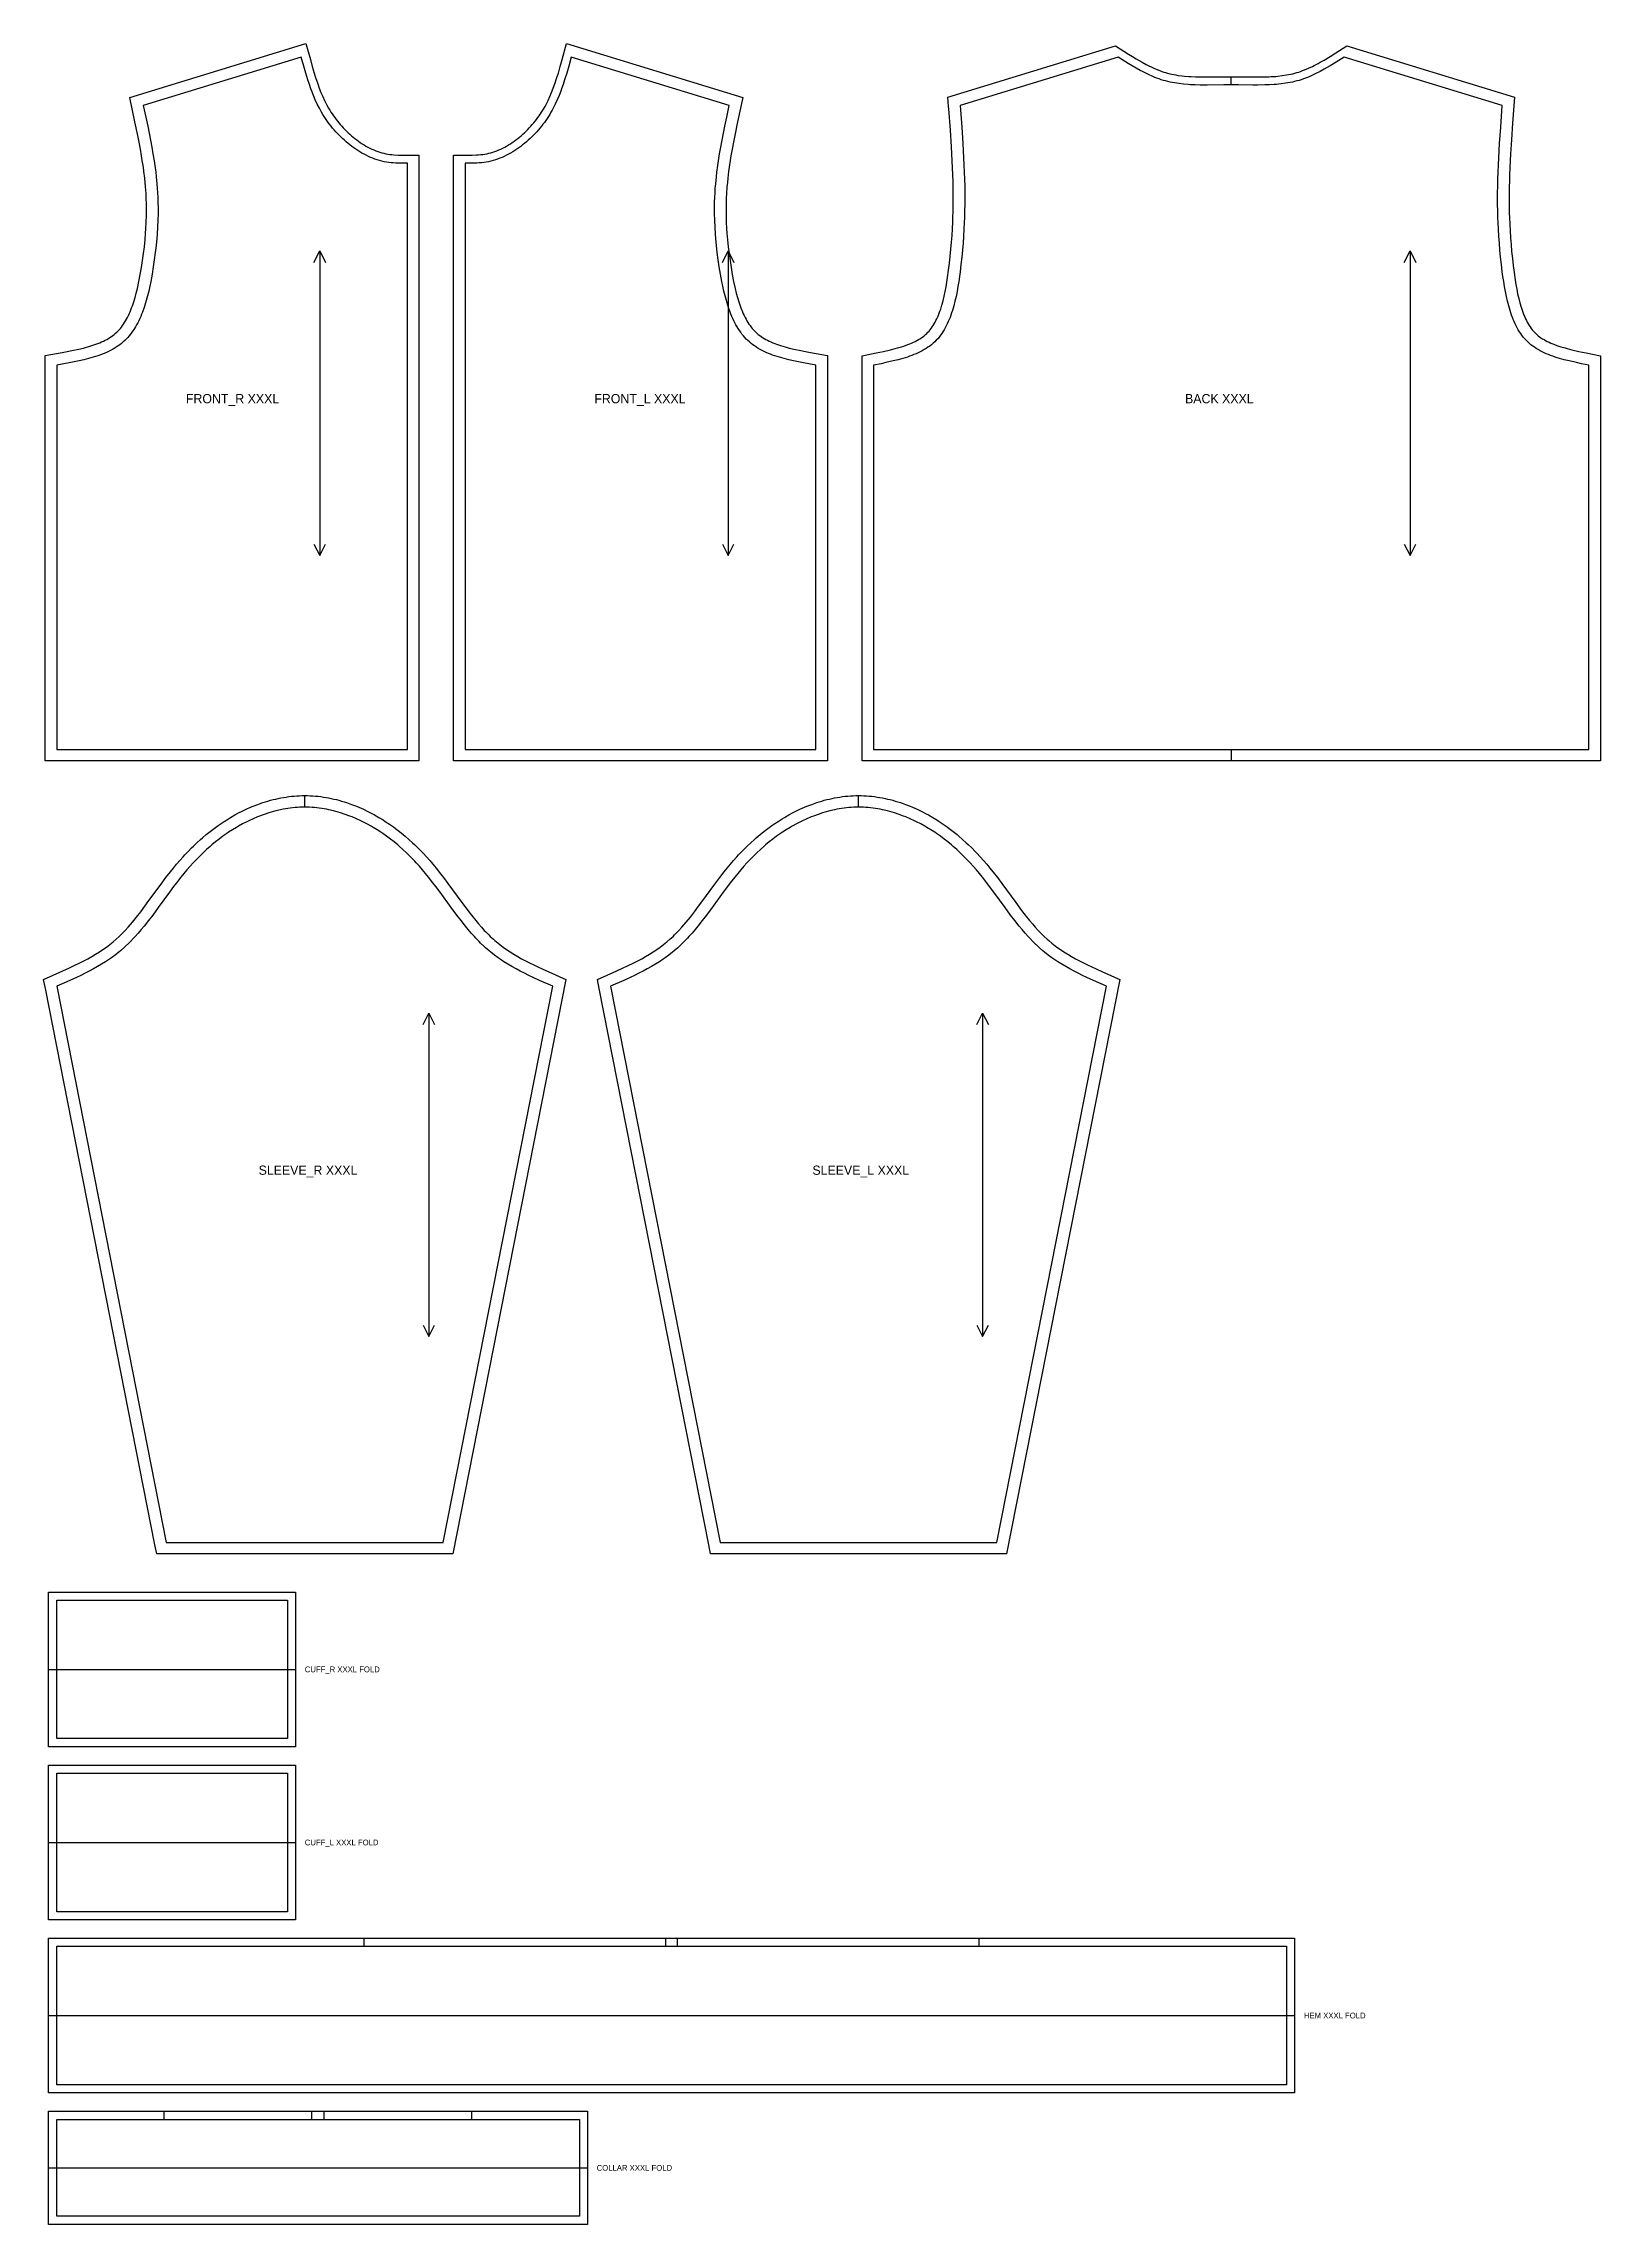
# Model space of a CAD drawing. Extents: x 24 to 1373, y 28 to 1918.
import ezdxf

# ---------------------------------------------------------------- set-up
doc = ezdxf.new("R2010")
doc.units = 0
for name, color, linetype in [('CUT', 7, 'CONTINUOUS'), ('FOLD', 6, 'CONTINUOUS'), ('GRAIN', 3, 'CONTINUOUS'), ('NOTCH', 1, 'CONTINUOUS'), ('SEW', 5, 'CONTINUOUS'), ('TEXT', 2, 'CONTINUOUS')]:
    doc.layers.add(name, color=color, linetype=linetype)

msp = doc.modelspace()

# ---------------------------------------------------------------- linework, layer by layer
at = {"layer": 'CUT'}
for points in [[(339.034, 1821.3), (349, 1821.252), (349, 1296.3), (25, 1296.3), (25, 1647.677), (39.709, 1650.304), (43.945, 1651.093), (48.108, 1651.911), (54.183, 1653.221), (58.098, 1654.169), (60.009, 1654.669), (63.728, 1655.729), (65.533, 1656.291), (69.023, 1657.485), (70.705, 1658.119), (72.342, 1658.779), (73.934, 1659.464), (75.478, 1660.177), (76.974, 1660.918), (78.42, 1661.687), (79.816, 1662.485), (81.161, 1663.313), (82.454, 1664.172), (83.697, 1665.061), (84.888, 1665.984), (86.029, 1666.94), (87.123, 1667.935), (88.167, 1668.966), (89.182, 1670.051), (90.17, 1671.192), (91.131, 1672.387), (92.065, 1673.637), (92.973, 1674.941), (93.854, 1676.298), (94.709, 1677.706), (95.538, 1679.165), (96.34, 1680.672), (97.117, 1682.226), (97.867, 1683.826), (98.591, 1685.468), (99.962, 1688.874), (100.611, 1690.634), (101.834, 1694.254), (102.964, 1697.995), (104.006, 1701.838), (104.967, 1705.764), (106.269, 1711.773), (107.43, 1717.87), (108.475, 1723.995), (109.414, 1730.067), (110.244, 1736.071), (110.962, 1742.012), (111.566, 1747.896), (112.054, 1753.732), (112.313, 1757.598), (112.603, 1763.365), (112.771, 1769.1), (112.814, 1774.81), (112.773, 1778.606), (112.604, 1784.29), (112.419, 1788.075), (112.032, 1793.752), (111.697, 1797.569), (111.304, 1801.397), (110.611, 1807.164), (110.087, 1811.024), (109.212, 1816.836), (108.576, 1820.725), (107.551, 1826.579), (106.451, 1832.457), (105.287, 1838.358), (102.814, 1850.225), (98.272, 1871.164), (251.037, 1917.997), (254.843, 1904.195), (256.5, 1898.3), (258.21, 1892.486), (259.399, 1888.665), (261.282, 1883.029), (262.621, 1879.344), (264.037, 1875.723), (265.543, 1872.17), (267.148, 1868.691), (268.863, 1865.289), (270.697, 1861.969), (271.681, 1860.309), (272.7, 1858.669), (273.755, 1857.048), (274.845, 1855.447), (275.969, 1853.866), (277.127, 1852.309), (278.318, 1850.774), (279.542, 1849.264), (280.798, 1847.778), (282.085, 1846.32), (283.404, 1844.888), (284.752, 1843.485), (286.131, 1842.112), (287.539, 1840.768), (288.975, 1839.457), (290.439, 1838.177), (291.931, 1836.931), (293.449, 1835.719), (294.993, 1834.542), (296.563, 1833.402), (298.158, 1832.298), (299.778, 1831.233), (301.408, 1830.215), (303.056, 1829.241), (304.72, 1828.314), (306.397, 1827.438), (308.088, 1826.614), (309.788, 1825.846), (311.499, 1825.136), (313.216, 1824.487), (314.94, 1823.901), (316.669, 1823.381), (318.401, 1822.927), (320.141, 1822.542), (321.87, 1822.229), (323.637, 1821.974), (325.442, 1821.77), (327.283, 1821.612), (331.073, 1821.413), (337, 1821.31)], [(379, 1814.3), (379, 1821.252), (391, 1821.31), (394.982, 1821.359), (398.839, 1821.495), (400.717, 1821.612), (402.558, 1821.77), (404.363, 1821.974), (406.13, 1822.229), (407.859, 1822.542), (409.599, 1822.927), (411.331, 1823.381), (413.06, 1823.901), (414.784, 1824.487), (416.501, 1825.136), (418.212, 1825.846), (419.912, 1826.614), (421.603, 1827.438), (423.28, 1828.314), (424.944, 1829.241), (426.592, 1830.215), (428.222, 1831.233), (429.842, 1832.298), (431.437, 1833.402), (433.007, 1834.542), (434.551, 1835.719), (436.069, 1836.931), (437.561, 1838.177), (439.025, 1839.457), (440.461, 1840.768), (441.869, 1842.112), (443.248, 1843.485), (444.596, 1844.888), (445.915, 1846.32), (447.202, 1847.778), (448.458, 1849.264), (449.682, 1850.774), (450.873, 1852.309), (452.031, 1853.866), (453.155, 1855.447), (454.245, 1857.048), (455.3, 1858.669), (456.319, 1860.309), (458.235, 1863.618), (460.009, 1866.98), (460.852, 1868.691), (462.457, 1872.17), (463.963, 1875.723), (465.379, 1879.344), (466.718, 1883.029), (468.601, 1888.665), (469.79, 1892.486), (471.5, 1898.3), (473.157, 1904.195), (476.963, 1917.997), (629.728, 1871.164), (625.186, 1850.225), (622.713, 1838.358), (621.549, 1832.457), (620.449, 1826.579), (619.424, 1820.725), (618.788, 1816.836), (617.913, 1811.024), (617.389, 1807.164), (616.696, 1801.397), (616.303, 1797.569), (615.968, 1793.752), (615.581, 1788.075), (615.396, 1784.29), (615.227, 1778.606), (615.186, 1774.81), (615.229, 1769.1), (615.397, 1763.365), (615.687, 1757.598), (615.946, 1753.732), (616.434, 1747.896), (617.038, 1742.012), (617.756, 1736.071), (618.586, 1730.067), (619.525, 1723.995), (620.57, 1717.87), (621.731, 1711.773), (623.033, 1705.764), (623.994, 1701.838), (625.036, 1697.995), (626.166, 1694.254), (627.389, 1690.634), (628.038, 1688.874), (629.409, 1685.468), (630.133, 1683.826), (630.883, 1682.226), (631.66, 1680.672), (632.462, 1679.165), (633.291, 1677.706), (634.146, 1676.298), (635.027, 1674.941), (635.935, 1673.637), (636.869, 1672.387), (637.83, 1671.192), (638.818, 1670.051), (639.833, 1668.966), (640.877, 1667.935), (641.971, 1666.94), (643.112, 1665.984), (644.303, 1665.061), (645.546, 1664.172), (646.839, 1663.313), (648.184, 1662.485), (649.58, 1661.687), (651.026, 1660.918), (652.522, 1660.177), (654.066, 1659.464), (655.658, 1658.779), (657.295, 1658.119), (658.977, 1657.485), (662.467, 1656.291), (664.272, 1655.729), (667.991, 1654.669), (669.902, 1654.169), (673.817, 1653.221), (679.892, 1651.911), (684.055, 1651.093), (688.291, 1650.304), (703, 1647.677), (703, 1296.3), (379, 1296.3), (379, 1306.3)], [(808.029, 1863.54), (807.421, 1871.516), (952.676, 1916.047), (963.917, 1908.958), (967.346, 1906.833), (970.76, 1904.769), (975.86, 1901.822), (979.25, 1899.981), (980.943, 1899.105), (984.328, 1897.447), (986.02, 1896.671), (989.405, 1895.231), (991.099, 1894.571), (992.794, 1893.953), (994.491, 1893.379), (996.191, 1892.851), (997.928, 1892.36), (999.681, 1891.911), (1001.453, 1891.503), (1005.054, 1890.802), (1006.882, 1890.505), (1010.592, 1890.011), (1012.473, 1889.81), (1016.287, 1889.493), (1018.217, 1889.373), (1022.126, 1889.201), (1026.092, 1889.108), (1032.141, 1889.08), (1046.647, 1889.257), (1053, 1889.3), (1059.353, 1889.257), (1071.818, 1889.093), (1075.888, 1889.077), (1081.898, 1889.146), (1085.836, 1889.277), (1087.783, 1889.373), (1091.628, 1889.638), (1093.527, 1889.81), (1097.272, 1890.242), (1100.946, 1890.802), (1102.756, 1891.134), (1104.547, 1891.503), (1106.319, 1891.911), (1108.072, 1892.36), (1109.809, 1892.851), (1111.509, 1893.379), (1113.206, 1893.953), (1114.901, 1894.571), (1116.595, 1895.231), (1119.98, 1896.671), (1123.364, 1898.259), (1125.057, 1899.105), (1128.445, 1900.888), (1130.14, 1901.822), (1133.538, 1903.765), (1138.654, 1906.833), (1143.804, 1910.037), (1153.324, 1916.047), (1298.579, 1871.516), (1296.882, 1849.104), (1295.866, 1834.743), (1295.109, 1822.512), (1294.783, 1816.431), (1294.501, 1810.374), (1294.267, 1804.345), (1294.086, 1798.345), (1293.998, 1794.363), (1293.92, 1788.545), (1293.903, 1782.744), (1293.951, 1776.952), (1294.065, 1771.16), (1294.179, 1767.293), (1294.409, 1761.478), (1294.712, 1755.637), (1295.09, 1749.761), (1295.545, 1743.839), (1296.08, 1737.862), (1296.698, 1731.821), (1297.4, 1725.707), (1298.191, 1719.505), (1299.081, 1713.27), (1299.743, 1709.145), (1300.473, 1705.067), (1301.279, 1701.055), (1302.169, 1697.129), (1303.153, 1693.309), (1304.237, 1689.616), (1304.818, 1687.823), (1306.062, 1684.357), (1306.725, 1682.689), (1307.417, 1681.068), (1308.137, 1679.494), (1308.885, 1677.972), (1309.663, 1676.501), (1310.468, 1675.085), (1311.303, 1673.724), (1312.166, 1672.42), (1313.058, 1671.174), (1313.979, 1669.985), (1314.929, 1668.855), (1315.909, 1667.783), (1316.922, 1666.767), (1317.983, 1665.794), (1319.098, 1664.857), (1320.27, 1663.952), (1321.499, 1663.079), (1322.786, 1662.235), (1324.131, 1661.421), (1325.533, 1660.635), (1326.991, 1659.878), (1328.505, 1659.148), (1330.071, 1658.444), (1331.689, 1657.767), (1333.358, 1657.115), (1336.835, 1655.884), (1338.64, 1655.303), (1342.37, 1654.202), (1344.29, 1653.681), (1348.23, 1652.686), (1354.353, 1651.292), (1360.676, 1649.971), (1373, 1647.488), (1373, 1296.3), (733, 1296.3), (733, 1647.488), (745.324, 1649.971), (751.647, 1651.292), (757.77, 1652.686), (761.71, 1653.681), (763.63, 1654.202), (767.36, 1655.303), (769.165, 1655.884), (772.642, 1657.115), (774.311, 1657.767), (775.929, 1658.444), (777.495, 1659.148), (779.009, 1659.878), (780.467, 1660.635), (781.869, 1661.421), (783.214, 1662.235), (784.501, 1663.079), (785.73, 1663.952), (786.902, 1664.857), (788.017, 1665.794), (789.078, 1666.767), (790.091, 1667.783), (791.071, 1668.855), (792.021, 1669.985), (792.942, 1671.174), (793.834, 1672.42), (794.697, 1673.724), (795.532, 1675.085), (796.337, 1676.501), (797.115, 1677.972), (797.863, 1679.494), (798.583, 1681.068), (799.275, 1682.689), (799.938, 1684.357), (800.574, 1686.069), (801.182, 1687.823), (802.318, 1691.445), (803.351, 1695.204), (804.287, 1699.08), (805.134, 1703.051), (805.901, 1707.099), (806.596, 1711.203), (807.228, 1715.345), (808.083, 1721.585), (808.843, 1727.754), (809.517, 1733.843), (810.107, 1739.861), (810.616, 1745.818), (811.045, 1751.724), (811.397, 1757.588), (811.676, 1763.419), (811.821, 1767.293), (811.981, 1773.091), (812.049, 1776.952), (812.097, 1782.744), (812.093, 1786.609), (812.035, 1792.421), (811.914, 1798.345), (811.733, 1804.345), (811.499, 1810.374), (811.217, 1816.431), (810.528, 1828.617), (809.567, 1842.939), (808.186, 1861.474)], [(25.189, 1099.066), (23.643, 1106.911), (40.434, 1114.364), (46.018, 1116.914), (49.685, 1118.637), (55.084, 1121.271), (58.607, 1123.069), (62.061, 1124.909), (65.441, 1126.796), (68.741, 1128.735), (71.954, 1130.733), (75.075, 1132.796), (78.1, 1134.928), (81.023, 1137.136), (83.828, 1139.413), (86.544, 1141.78), (89.202, 1144.253), (90.51, 1145.527), (93.092, 1148.15), (94.365, 1149.496), (96.882, 1152.257), (100.591, 1156.555), (104.237, 1161.024), (107.838, 1165.642), (111.414, 1170.386), (114.984, 1175.235), (124.642, 1188.492), (129.645, 1195.194), (133.519, 1200.205), (136.174, 1203.525), (138.895, 1206.819), (141.683, 1210.071), (144.533, 1213.267), (145.983, 1214.845), (148.931, 1217.956), (151.945, 1221.006), (153.476, 1222.507), (156.589, 1225.459), (159.768, 1228.341), (161.382, 1229.755), (164.66, 1232.527), (168.004, 1235.22), (171.415, 1237.831), (174.892, 1240.356), (176.655, 1241.585), (180.232, 1243.975), (183.876, 1246.27), (185.723, 1247.381), (189.466, 1249.526), (193.275, 1251.567), (195.205, 1252.546), (199.114, 1254.423), (203.091, 1256.186), (205.186, 1257.057), (209.435, 1258.702), (213.748, 1260.207), (215.928, 1260.906), (218.122, 1261.566), (220.33, 1262.188), (222.552, 1262.771), (224.786, 1263.313), (227.031, 1263.813), (229.289, 1264.271), (231.557, 1264.685), (233.834, 1265.055), (236.122, 1265.379), (238.418, 1265.656), (240.721, 1265.885), (243.032, 1266.065), (245.35, 1266.195), (247.673, 1266.273), (250, 1266.3), (252.327, 1266.273), (254.65, 1266.195), (256.968, 1266.065), (259.279, 1265.885), (261.582, 1265.656), (263.878, 1265.379), (266.166, 1265.055), (268.443, 1264.685), (270.711, 1264.271), (272.969, 1263.813), (275.214, 1263.313), (277.448, 1262.771), (279.67, 1262.188), (281.878, 1261.566), (284.072, 1260.906), (286.252, 1260.207), (290.565, 1258.702), (294.814, 1257.057), (298.908, 1255.318), (300.886, 1254.423), (304.795, 1252.546), (308.638, 1250.56), (310.534, 1249.526), (314.277, 1247.381), (317.954, 1245.135), (319.768, 1243.975), (323.345, 1241.585), (326.855, 1239.104), (328.585, 1237.831), (331.996, 1235.22), (335.34, 1232.527), (336.988, 1231.151), (340.232, 1228.341), (343.411, 1225.459), (344.975, 1223.991), (348.055, 1221.006), (351.069, 1217.956), (352.551, 1216.408), (355.467, 1213.267), (358.317, 1210.071), (361.105, 1206.819), (363.826, 1203.525), (367.786, 1198.538), (370.355, 1195.194), (374.122, 1190.167), (386.207, 1173.609), (389.777, 1168.792), (392.162, 1165.642), (394.559, 1162.548), (398.188, 1158.027), (400.637, 1155.102), (403.118, 1152.257), (405.635, 1149.496), (406.908, 1148.15), (409.49, 1145.527), (410.798, 1144.253), (413.456, 1141.78), (414.806, 1140.583), (417.553, 1138.271), (418.977, 1137.136), (421.9, 1134.928), (424.925, 1132.796), (428.046, 1130.733), (431.259, 1128.735), (434.559, 1126.796), (437.939, 1124.909), (441.393, 1123.069), (444.916, 1121.271), (448.501, 1119.507), (452.143, 1117.773), (455.833, 1116.06), (461.447, 1113.519), (476.357, 1106.911), (378.221, 609), (121.779, 609), (120.189, 617.066)], [(505.189, 1099.066), (503.643, 1106.911), (520.434, 1114.364), (526.018, 1116.914), (529.685, 1118.637), (535.084, 1121.271), (538.607, 1123.069), (542.061, 1124.909), (545.441, 1126.796), (548.741, 1128.735), (551.954, 1130.733), (555.075, 1132.796), (558.1, 1134.928), (561.023, 1137.136), (563.828, 1139.413), (566.544, 1141.78), (569.202, 1144.253), (570.51, 1145.527), (573.092, 1148.15), (574.365, 1149.496), (576.882, 1152.257), (580.591, 1156.555), (584.237, 1161.024), (587.838, 1165.642), (591.414, 1170.386), (594.984, 1175.235), (604.642, 1188.492), (609.645, 1195.194), (613.519, 1200.205), (616.174, 1203.525), (618.895, 1206.819), (621.683, 1210.071), (624.533, 1213.267), (625.983, 1214.845), (628.931, 1217.956), (631.945, 1221.006), (633.476, 1222.507), (636.589, 1225.459), (639.768, 1228.341), (641.382, 1229.755), (644.66, 1232.527), (648.004, 1235.22), (651.415, 1237.831), (654.892, 1240.356), (656.655, 1241.585), (660.232, 1243.975), (663.876, 1246.27), (665.723, 1247.381), (669.466, 1249.526), (673.275, 1251.567), (675.205, 1252.546), (679.114, 1254.423), (683.091, 1256.186), (685.186, 1257.057), (689.435, 1258.702), (693.748, 1260.207), (695.928, 1260.906), (698.122, 1261.566), (700.33, 1262.188), (702.552, 1262.771), (704.786, 1263.313), (707.031, 1263.813), (709.289, 1264.271), (711.557, 1264.685), (713.834, 1265.055), (716.122, 1265.379), (718.418, 1265.656), (720.721, 1265.885), (723.032, 1266.065), (725.35, 1266.195), (727.673, 1266.273), (730, 1266.3), (732.327, 1266.273), (734.65, 1266.195), (736.968, 1266.065), (739.279, 1265.885), (741.582, 1265.656), (743.878, 1265.379), (746.166, 1265.055), (748.443, 1264.685), (750.711, 1264.271), (752.969, 1263.813), (755.214, 1263.313), (757.448, 1262.771), (759.67, 1262.188), (761.878, 1261.566), (764.072, 1260.906), (766.252, 1260.207), (770.565, 1258.702), (774.814, 1257.057), (778.908, 1255.318), (780.886, 1254.423), (784.795, 1252.546), (788.638, 1250.56), (790.534, 1249.526), (794.277, 1247.381), (797.954, 1245.135), (799.768, 1243.975), (803.345, 1241.585), (806.855, 1239.104), (808.585, 1237.831), (811.996, 1235.22), (815.34, 1232.527), (816.988, 1231.151), (820.232, 1228.341), (823.411, 1225.459), (824.975, 1223.991), (828.055, 1221.006), (831.069, 1217.956), (832.551, 1216.408), (835.467, 1213.267), (838.317, 1210.071), (841.105, 1206.819), (843.826, 1203.525), (847.786, 1198.538), (850.355, 1195.194), (854.122, 1190.167), (866.207, 1173.609), (869.777, 1168.792), (872.162, 1165.642), (874.559, 1162.548), (878.188, 1158.027), (880.637, 1155.102), (883.118, 1152.257), (885.635, 1149.496), (886.908, 1148.15), (889.49, 1145.527), (890.798, 1144.253), (893.456, 1141.78), (894.806, 1140.583), (897.553, 1138.271), (898.977, 1137.136), (901.9, 1134.928), (904.925, 1132.796), (908.046, 1130.733), (911.259, 1128.735), (914.559, 1126.796), (917.939, 1124.909), (921.393, 1123.069), (924.916, 1121.271), (928.501, 1119.507), (932.143, 1117.773), (935.833, 1116.06), (941.447, 1113.519), (956.357, 1106.911), (858.221, 609), (601.779, 609), (600.189, 617.066)], [(28, 576), (242, 576), (242, 442), (28, 442)], [(28, 426), (242, 426), (242, 292), (28, 292)], [(28, 276), (1108, 276), (1108, 142), (28, 142)], [(28, 126), (495, 126), (495, 28), (28, 28)]]:
    msp.add_lwpolyline(points, close=True, dxfattribs=at)
at = {"layer": 'FOLD'}
for points in [[(28, 509), (242, 509)], [(28, 359), (242, 359)], [(28, 209), (1108, 209)], [(28, 77), (495, 77)]]:
    msp.add_lwpolyline(points, dxfattribs=at)
at = {"layer": 'GRAIN'}
for points in [[(258, 1728.3), (263, 1738.3), (268, 1728.3)], [(263, 1738.3), (263, 1474.3)], [(612, 1728.3), (617, 1738.3), (622, 1728.3)], [(617, 1738.3), (617, 1474.3)], [(1203, 1728.3), (1208, 1738.3), (1213, 1728.3)], [(1208, 1738.3), (1208, 1474.3)], [(258, 1484.3), (263, 1474.3), (268, 1484.3)], [(612, 1484.3), (617, 1474.3), (622, 1484.3)], [(1203, 1484.3), (1208, 1474.3), (1213, 1484.3)], [(352.5, 1067.856), (357.5, 1077.856), (362.5, 1067.856)], [(357.5, 1077.856), (357.5, 797.444)], [(832.5, 1067.856), (837.5, 1077.856), (842.5, 1067.856)], [(837.5, 1077.856), (837.5, 797.444)], [(352.5, 807.444), (357.5, 797.444), (362.5, 807.444)], [(832.5, 807.444), (837.5, 797.444), (842.5, 807.444)]]:
    msp.add_lwpolyline(points, dxfattribs=at)
at = {"layer": 'NOTCH'}
for points in [[(1053, 1882.3), (1053, 1889.3)], [(1053, 1306.3), (1053, 1296.3)], [(250, 1256.3), (250, 1266.3)], [(730, 1256.3), (730, 1266.3)], [(301.5, 269), (301.5, 276)], [(562.883, 269), (562.883, 276)], [(573.117, 269), (573.117, 276)], [(834.5, 269), (834.5, 276)], [(128.046, 119), (128.046, 126)], [(256.109, 119), (256.109, 126)], [(266.891, 119), (266.891, 126)], [(394.954, 119), (394.954, 126)]]:
    msp.add_lwpolyline(points, dxfattribs=at)
at = {"layer": 'SEW'}
for points in [[(339, 1814.3), (332.865, 1814.361), (328.793, 1814.505), (326.767, 1814.631), (324.749, 1814.804), (322.741, 1815.031), (320.744, 1815.321), (318.76, 1815.68), (316.759, 1816.123), (314.773, 1816.642), (312.804, 1817.235), (310.853, 1817.898), (308.92, 1818.629), (307.006, 1819.423), (305.114, 1820.277), (303.243, 1821.188), (301.395, 1822.154), (299.572, 1823.17), (297.773, 1824.233), (296, 1825.34), (294.244, 1826.496), (292.515, 1827.691), (290.815, 1828.926), (289.144, 1830.199), (287.503, 1831.509), (285.892, 1832.855), (284.311, 1834.236), (282.762, 1835.652), (281.244, 1837.1), (279.759, 1838.58), (278.306, 1840.091), (276.886, 1841.632), (275.501, 1843.202), (274.15, 1844.8), (272.833, 1846.424), (271.552, 1848.074), (270.307, 1849.749), (269.099, 1851.448), (267.927, 1853.17), (266.793, 1854.913), (265.697, 1856.677), (264.64, 1858.46), (263.638, 1860.233), (262.672, 1862.022), (260.843, 1865.651), (259.141, 1869.34), (257.554, 1873.084), (256.07, 1876.877), (255.363, 1878.789), (254.011, 1882.645), (252.731, 1886.535), (250.922, 1892.421), (249.208, 1898.354), (247, 1906.3), (110, 1864.3), (112.165, 1854.312), (113.86, 1846.324), (115.089, 1840.335), (116.27, 1834.348), (117.391, 1828.365), (118.438, 1822.385), (119.4, 1816.41), (119.987, 1812.429), (120.78, 1806.463), (121.244, 1802.489), (121.834, 1796.534), (122.15, 1792.579), (122.403, 1788.64), (122.596, 1784.701), (122.728, 1780.761), (122.814, 1774.844), (122.798, 1770.893), (122.667, 1764.952), (122.409, 1758.988), (122.027, 1752.996), (121.704, 1748.982), (121.121, 1742.928), (120.42, 1736.829), (119.605, 1730.679), (118.679, 1724.472), (117.643, 1718.204), (116.488, 1711.893), (115.635, 1707.686), (114.706, 1703.497), (114.21, 1701.416), (113.147, 1697.287), (111.983, 1693.218), (110.708, 1689.226), (109.312, 1685.326), (108.565, 1683.416), (107.785, 1681.535), (106.969, 1679.685), (106.117, 1677.869), (105.228, 1676.088), (104.3, 1674.345), (103.332, 1672.641), (102.322, 1670.979), (101.271, 1669.36), (100.175, 1667.786), (99.035, 1666.261), (97.848, 1664.785), (96.614, 1663.36), (95.332, 1661.99), (94, 1660.675), (92.606, 1659.408), (91.163, 1658.197), (89.67, 1657.042), (88.131, 1655.939), (86.547, 1654.888), (84.92, 1653.886), (83.25, 1652.931), (81.541, 1652.022), (79.793, 1651.156), (78.009, 1650.332), (76.189, 1649.548), (74.336, 1648.802), (72.451, 1648.091), (70.536, 1647.415), (66.623, 1646.157), (64.627, 1645.572), (60.569, 1644.479), (58.508, 1643.968), (54.334, 1643.005), (50.1, 1642.111), (45.819, 1641.27), (35, 1639.3), (35, 1306.3), (339, 1306.3)], [(389, 1814.3), (389, 1306.3), (693, 1306.3), (693, 1639.3), (682.181, 1641.27), (677.9, 1642.111), (673.666, 1643.005), (669.492, 1643.968), (667.431, 1644.479), (663.373, 1645.572), (661.377, 1646.157), (657.464, 1647.415), (655.549, 1648.091), (653.664, 1648.802), (651.811, 1649.548), (649.991, 1650.332), (648.207, 1651.156), (646.459, 1652.022), (644.75, 1652.931), (643.08, 1653.886), (641.453, 1654.888), (639.869, 1655.939), (638.33, 1657.042), (636.837, 1658.197), (635.394, 1659.408), (634, 1660.675), (632.668, 1661.99), (631.386, 1663.36), (630.152, 1664.785), (628.965, 1666.261), (627.825, 1667.786), (626.729, 1669.36), (625.678, 1670.979), (624.668, 1672.641), (623.7, 1674.345), (622.772, 1676.088), (621.883, 1677.869), (621.031, 1679.685), (620.215, 1681.535), (619.435, 1683.416), (618.688, 1685.326), (617.292, 1689.226), (616.017, 1693.218), (614.853, 1697.287), (613.79, 1701.416), (613.294, 1703.497), (612.365, 1707.686), (611.512, 1711.893), (610.357, 1718.204), (609.321, 1724.472), (608.395, 1730.679), (607.58, 1736.829), (606.879, 1742.928), (606.296, 1748.982), (605.973, 1752.996), (605.591, 1758.988), (605.333, 1764.952), (605.202, 1770.893), (605.186, 1774.844), (605.272, 1780.761), (605.404, 1784.701), (605.597, 1788.64), (605.85, 1792.579), (606.166, 1796.534), (606.756, 1802.489), (607.22, 1806.463), (608.013, 1812.429), (608.6, 1816.41), (609.562, 1822.385), (610.609, 1828.365), (611.73, 1834.348), (612.911, 1840.335), (614.14, 1846.324), (615.835, 1854.312), (618, 1864.3), (481, 1906.3), (478.792, 1898.354), (477.078, 1892.421), (475.269, 1886.535), (473.989, 1882.645), (472.637, 1878.789), (471.93, 1876.877), (470.446, 1873.084), (468.859, 1869.34), (467.157, 1865.651), (465.328, 1862.022), (464.362, 1860.233), (463.36, 1858.46), (462.303, 1856.677), (461.207, 1854.913), (460.073, 1853.17), (458.901, 1851.448), (457.693, 1849.749), (456.448, 1848.074), (455.167, 1846.424), (453.85, 1844.8), (452.499, 1843.202), (451.114, 1841.632), (449.694, 1840.091), (448.241, 1838.58), (446.756, 1837.1), (445.238, 1835.652), (443.689, 1834.236), (442.108, 1832.855), (440.497, 1831.509), (438.856, 1830.199), (437.185, 1828.926), (435.485, 1827.691), (433.756, 1826.496), (432, 1825.34), (430.227, 1824.233), (428.428, 1823.17), (426.605, 1822.154), (424.757, 1821.188), (422.886, 1820.277), (420.994, 1819.423), (419.08, 1818.629), (417.147, 1817.898), (415.196, 1817.235), (413.227, 1816.642), (411.241, 1816.123), (409.24, 1815.68), (407.256, 1815.321), (405.259, 1815.031), (403.251, 1814.804), (401.233, 1814.631), (399.207, 1814.505), (395.135, 1814.361)], [(818, 1864.3), (819.393, 1845.713), (820.38, 1831.293), (821.099, 1818.979), (821.4, 1812.844), (821.654, 1806.726), (821.856, 1800.627), (822, 1794.55), (822.08, 1788.627), (822.099, 1784.687), (822.072, 1778.781), (821.979, 1772.875), (821.816, 1766.958), (821.667, 1763.003), (821.383, 1757.05), (821.023, 1751.062), (820.585, 1745.031), (820.065, 1738.948), (819.463, 1732.805), (818.776, 1726.592), (818, 1720.3), (817.428, 1716.041), (816.804, 1711.76), (816.116, 1707.476), (815.353, 1703.206), (814.501, 1698.968), (813.551, 1694.779), (812.489, 1690.659), (811.305, 1686.623), (810.663, 1684.643), (809.986, 1682.691), (809.272, 1680.769), (808.521, 1678.88), (807.73, 1677.025), (806.898, 1675.207), (806.023, 1673.429), (805.105, 1671.691), (804.141, 1669.998), (803.13, 1668.35), (802.071, 1666.75), (800.962, 1665.201), (799.802, 1663.704), (798.59, 1662.261), (797.323, 1660.876), (796, 1659.55), (794.616, 1658.28), (793.176, 1657.07), (791.683, 1655.917), (790.138, 1654.819), (788.545, 1653.775), (786.903, 1652.781), (785.217, 1651.836), (783.488, 1650.937), (781.717, 1650.082), (779.907, 1649.27), (778.061, 1648.497), (776.179, 1647.761), (774.265, 1647.061), (772.32, 1646.395), (770.346, 1645.759), (766.319, 1644.571), (764.271, 1644.014), (760.116, 1642.965), (753.764, 1641.519), (749.475, 1640.614), (743, 1639.3), (743, 1306.3), (1363, 1306.3), (1363, 1639.3), (1356.525, 1640.614), (1352.236, 1641.519), (1345.884, 1642.965), (1341.729, 1644.014), (1339.681, 1644.571), (1335.654, 1645.759), (1333.68, 1646.395), (1331.735, 1647.061), (1329.821, 1647.761), (1327.939, 1648.497), (1326.093, 1649.27), (1324.283, 1650.082), (1322.512, 1650.937), (1320.783, 1651.836), (1319.097, 1652.781), (1317.455, 1653.775), (1315.862, 1654.819), (1314.317, 1655.917), (1312.824, 1657.07), (1311.384, 1658.28), (1310, 1659.55), (1308.677, 1660.876), (1307.41, 1662.261), (1306.198, 1663.704), (1305.038, 1665.201), (1303.929, 1666.75), (1302.87, 1668.35), (1301.859, 1669.998), (1300.895, 1671.691), (1299.977, 1673.429), (1299.102, 1675.207), (1298.27, 1677.025), (1297.479, 1678.88), (1296.728, 1680.769), (1296.014, 1682.691), (1295.337, 1684.643), (1294.695, 1686.623), (1293.511, 1690.659), (1292.449, 1694.779), (1291.499, 1698.968), (1290.647, 1703.206), (1289.884, 1707.476), (1289.196, 1711.76), (1288.572, 1716.041), (1288, 1720.3), (1287.224, 1726.592), (1286.537, 1732.805), (1285.935, 1738.948), (1285.415, 1745.031), (1284.977, 1751.062), (1284.617, 1757.05), (1284.333, 1763.003), (1284.184, 1766.958), (1284.021, 1772.875), (1283.928, 1778.781), (1283.901, 1784.687), (1283.92, 1788.627), (1284, 1794.55), (1284.144, 1800.627), (1284.346, 1806.726), (1284.6, 1812.844), (1284.901, 1818.979), (1285.62, 1831.293), (1286.607, 1845.713), (1288, 1864.3), (1151, 1906.3), (1144.053, 1901.939), (1138.82, 1898.754), (1133.551, 1895.709), (1130.011, 1893.787), (1126.442, 1891.972), (1124.646, 1891.111), (1121.028, 1889.49), (1119.204, 1888.735), (1117.37, 1888.02), (1115.525, 1887.348), (1113.669, 1886.721), (1111.8, 1886.14), (1109.892, 1885.6), (1107.972, 1885.109), (1106.039, 1884.664), (1104.095, 1884.263), (1102.139, 1883.904), (1100.173, 1883.585), (1096.21, 1883.057), (1092.209, 1882.662), (1090.195, 1882.51), (1086.144, 1882.283), (1082.064, 1882.148), (1075.898, 1882.077), (1071.762, 1882.093), (1059.27, 1882.258), (1053, 1882.3), (1046.73, 1882.258), (1032.168, 1882.08), (1025.986, 1882.108), (1021.893, 1882.205), (1017.827, 1882.384), (1015.805, 1882.51), (1011.786, 1882.844), (1007.804, 1883.303), (1005.827, 1883.585), (1003.861, 1883.904), (1001.905, 1884.263), (999.961, 1884.664), (998.028, 1885.109), (996.108, 1885.6), (994.2, 1886.14), (992.331, 1886.721), (990.475, 1887.348), (988.63, 1888.02), (986.796, 1888.735), (984.972, 1889.49), (981.354, 1891.111), (979.558, 1891.972), (975.989, 1893.787), (974.216, 1894.736), (970.688, 1896.705), (967.18, 1898.754), (963.688, 1900.865), (955, 1906.3)], [(35, 1101), (130, 619), (370, 619), (465, 1101), (453.557, 1106.106), (447.89, 1108.722), (444.147, 1110.505), (440.439, 1112.329), (436.772, 1114.201), (433.154, 1116.128), (429.59, 1118.117), (426.087, 1120.177), (422.652, 1122.314), (419.29, 1124.535), (417.638, 1125.68), (414.399, 1128.042), (411.25, 1130.507), (409.732, 1131.763), (406.762, 1134.351), (405.309, 1135.682), (402.462, 1138.413), (401.066, 1139.812), (398.327, 1142.67), (396.982, 1144.128), (394.336, 1147.098), (391.743, 1150.133), (389.198, 1153.227), (385.453, 1157.963), (381.777, 1162.792), (376.942, 1169.334), (367.304, 1182.566), (363.632, 1187.506), (361.148, 1190.775), (357.352, 1195.622), (354.765, 1198.806), (352.125, 1201.945), (349.436, 1205.021), (346.689, 1208.041), (345.293, 1209.529), (342.457, 1212.46), (339.563, 1215.327), (338.094, 1216.736), (335.112, 1219.501), (332.073, 1222.195), (330.531, 1223.514), (327.405, 1226.095), (324.22, 1228.595), (320.979, 1231.013), (317.68, 1233.345), (316.009, 1234.477), (312.625, 1236.673), (309.184, 1238.775), (307.442, 1239.79), (303.916, 1241.745), (300.333, 1243.597), (298.521, 1244.484), (294.854, 1246.177), (291.051, 1247.792), (289.088, 1248.571), (285.121, 1250.031), (281.105, 1251.356), (279.08, 1251.966), (275.001, 1253.075), (270.887, 1254.032), (268.819, 1254.452), (266.744, 1254.831), (264.664, 1255.168), (262.579, 1255.463), (260.489, 1255.716), (258.395, 1255.924), (256.299, 1256.087), (254.201, 1256.205), (252.101, 1256.276), (250, 1256.3), (247.899, 1256.276), (245.799, 1256.205), (243.701, 1256.087), (241.605, 1255.924), (239.511, 1255.716), (237.421, 1255.463), (235.336, 1255.168), (233.256, 1254.831), (231.181, 1254.452), (229.113, 1254.032), (224.999, 1253.075), (220.92, 1251.966), (218.895, 1251.356), (214.879, 1250.031), (210.912, 1248.571), (208.949, 1247.792), (205.146, 1246.177), (201.479, 1244.484), (199.667, 1243.597), (196.084, 1241.745), (192.558, 1239.79), (190.816, 1238.775), (187.375, 1236.673), (183.991, 1234.477), (182.32, 1233.345), (179.021, 1231.013), (175.78, 1228.595), (172.595, 1226.095), (169.469, 1223.514), (167.927, 1222.195), (164.888, 1219.501), (161.906, 1216.736), (160.437, 1215.327), (157.543, 1212.46), (154.707, 1209.529), (153.311, 1208.041), (150.564, 1205.021), (147.875, 1201.945), (145.235, 1198.806), (142.648, 1195.622), (138.852, 1190.775), (136.368, 1187.506), (132.696, 1182.566), (123.058, 1169.334), (118.223, 1162.792), (114.547, 1157.963), (110.802, 1153.227), (108.257, 1150.133), (105.664, 1147.098), (103.018, 1144.128), (101.673, 1142.67), (98.934, 1139.812), (97.538, 1138.413), (94.691, 1135.682), (93.238, 1134.351), (90.268, 1131.763), (88.75, 1130.507), (85.601, 1128.042), (82.362, 1125.68), (80.71, 1124.535), (77.348, 1122.314), (73.913, 1120.177), (70.41, 1118.117), (66.846, 1116.128), (63.228, 1114.201), (59.561, 1112.329), (55.853, 1110.505), (52.11, 1108.722), (46.443, 1106.106)], [(515, 1101), (610, 619), (850, 619), (945, 1101), (933.557, 1106.106), (927.89, 1108.722), (924.147, 1110.505), (920.439, 1112.329), (916.772, 1114.201), (913.154, 1116.128), (909.59, 1118.117), (906.087, 1120.177), (902.652, 1122.314), (899.29, 1124.535), (897.638, 1125.68), (894.399, 1128.042), (891.25, 1130.507), (889.732, 1131.763), (886.762, 1134.351), (885.309, 1135.682), (882.462, 1138.413), (881.066, 1139.812), (878.327, 1142.67), (876.982, 1144.128), (874.336, 1147.098), (871.743, 1150.133), (869.198, 1153.227), (865.453, 1157.963), (861.777, 1162.792), (856.942, 1169.334), (847.304, 1182.566), (843.632, 1187.506), (841.148, 1190.775), (837.352, 1195.622), (834.765, 1198.806), (832.125, 1201.945), (829.436, 1205.021), (826.689, 1208.041), (825.293, 1209.529), (822.457, 1212.46), (819.563, 1215.327), (818.094, 1216.736), (815.112, 1219.501), (812.073, 1222.195), (810.531, 1223.514), (807.405, 1226.095), (804.22, 1228.595), (800.979, 1231.013), (797.68, 1233.345), (796.009, 1234.477), (792.625, 1236.673), (789.184, 1238.775), (787.442, 1239.79), (783.916, 1241.745), (780.333, 1243.597), (778.521, 1244.484), (774.854, 1246.177), (771.051, 1247.792), (769.088, 1248.571), (765.121, 1250.031), (761.105, 1251.356), (759.08, 1251.966), (755.001, 1253.075), (750.887, 1254.032), (748.819, 1254.452), (746.744, 1254.831), (744.664, 1255.168), (742.579, 1255.463), (740.489, 1255.716), (738.395, 1255.924), (736.299, 1256.087), (734.201, 1256.205), (732.101, 1256.276), (730, 1256.3), (727.899, 1256.276), (725.799, 1256.205), (723.701, 1256.087), (721.605, 1255.924), (719.511, 1255.716), (717.421, 1255.463), (715.336, 1255.168), (713.256, 1254.831), (711.181, 1254.452), (709.113, 1254.032), (704.999, 1253.075), (700.92, 1251.966), (698.895, 1251.356), (694.879, 1250.031), (690.912, 1248.571), (688.949, 1247.792), (685.146, 1246.177), (681.479, 1244.484), (679.667, 1243.597), (676.084, 1241.745), (672.558, 1239.79), (670.816, 1238.775), (667.375, 1236.673), (663.991, 1234.477), (662.32, 1233.345), (659.021, 1231.013), (655.78, 1228.595), (652.595, 1226.095), (649.469, 1223.514), (647.927, 1222.195), (644.888, 1219.501), (641.906, 1216.736), (640.437, 1215.327), (637.543, 1212.46), (634.707, 1209.529), (633.311, 1208.041), (630.564, 1205.021), (627.875, 1201.945), (625.235, 1198.806), (622.648, 1195.622), (618.852, 1190.775), (616.368, 1187.506), (612.696, 1182.566), (603.058, 1169.334), (598.223, 1162.792), (594.547, 1157.963), (590.802, 1153.227), (588.257, 1150.133), (585.664, 1147.098), (583.018, 1144.128), (581.673, 1142.67), (578.934, 1139.812), (577.538, 1138.413), (574.691, 1135.682), (573.238, 1134.351), (570.268, 1131.763), (568.75, 1130.507), (565.601, 1128.042), (562.362, 1125.68), (560.71, 1124.535), (557.348, 1122.314), (553.913, 1120.177), (550.41, 1118.117), (546.846, 1116.128), (543.228, 1114.201), (539.561, 1112.329), (535.853, 1110.505), (532.11, 1108.722), (526.443, 1106.106)], [(35, 569), (235, 569), (235, 449), (35, 449)], [(35, 419), (235, 419), (235, 299), (35, 299)], [(35, 269), (1101, 269), (1101, 149), (35, 149)], [(35, 119), (488, 119), (488, 35), (35, 35)]]:
    msp.add_lwpolyline(points, close=True, dxfattribs=at)

# ---------------------------------------------------------------- texts
at = {"layer": 'TEXT'}
for s, height, p in [('FRONT_R XXXL', 8, (147, 1606.3)), ('FRONT_L XXXL', 8, (501, 1606.3)), ('BACK XXXL', 8, (1013, 1606.3)), ('SLEEVE_R XXXL', 8, (210, 937.65)), ('SLEEVE_L XXXL', 8, (690, 937.65)), ('CUFF_R XXXL FOLD', 5, (250, 506.5)), ('CUFF_L XXXL FOLD', 5, (250, 356.5)), ('HEM XXXL FOLD', 5, (1116, 206.5)), ('COLLAR XXXL FOLD', 5, (503, 74.5))]:
    msp.add_text(s, height=height, dxfattribs=at).set_placement(p)

doc.saveas('drawing.dxf')
